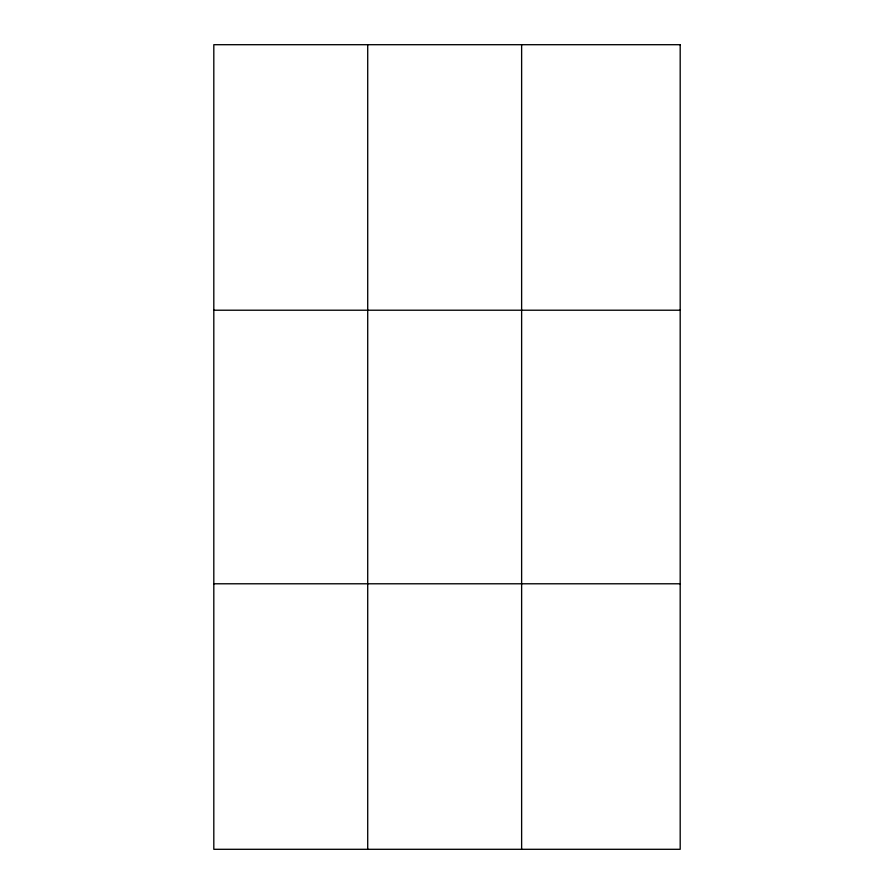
<?xml version="1.0" encoding="UTF-8"?>
<svg xmlns="http://www.w3.org/2000/svg" width="894" height="894" viewBox="0 0 894 894"><rect width="100%" height="100%" fill="white"/><g stroke="black" fill="none" stroke-linecap="round" stroke-linejoin="round"><path stroke-width="1.34" d="M367.713 849.3L367.713 44.7M521.627 849.3L521.627 44.7M213.811 310.218L680.189 310.218M213.811 583.782L680.189 583.782M680.189 44.7L680.189 849.3L213.811 849.3L213.811 44.7L680.189 44.7"/></g></svg>
